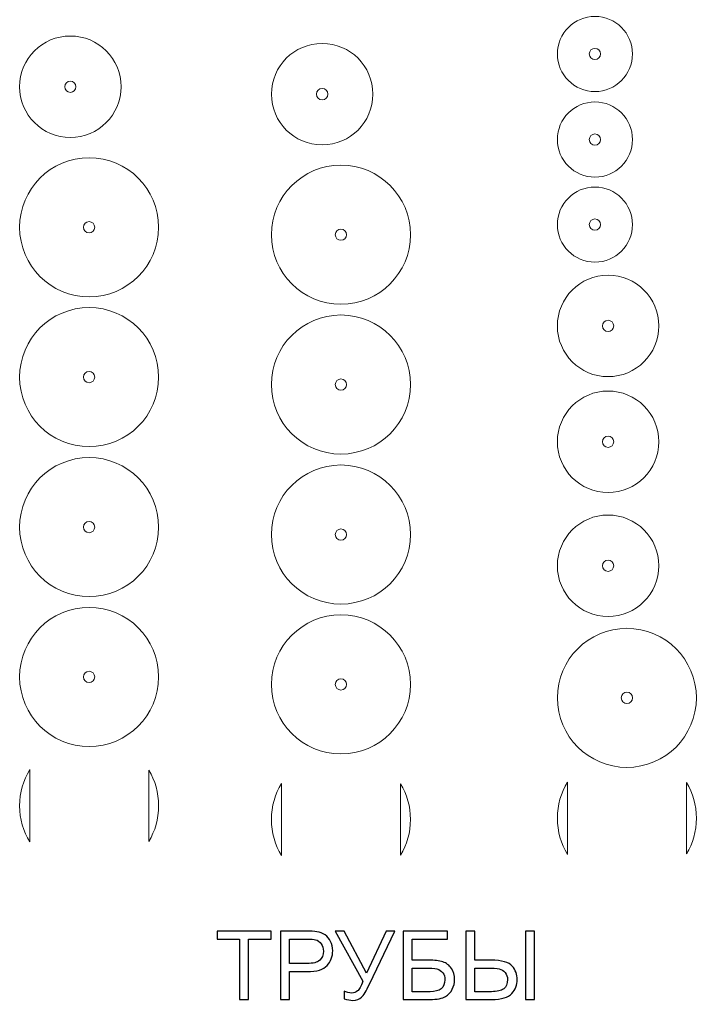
# Model space of a CAD drawing. Header units: centimetres. Extents: x -181 to 252, y -90 to 73.
# Drawn here: x 39.06 to 57.06, y 13.93 to 40.02 of the extents above; entities that cross this region are included whole.
import ezdxf

# ---------------------------------------------------------------- set-up
doc = ezdxf.new("R2010")
doc.units = ezdxf.units.CM
doc.header["$MEASUREMENT"] = 0
doc.layers.add('layer 1', color=7, linetype='Continuous')

msp = doc.modelspace()

# ---------------------------------------------------------------- linework, layer by layer
at = {"layer": 'layer 1', "color": 250, "lineweight": 20}
for centre, major_axis in [((54.36485, 39.10613), (0, 1)), ((40.40502, 38.23444), (0, 1.35)), ((47.10641, 38.03737), (0, 1.35)), ((54.36484, 39.10613), (0, 0.15)), ((40.40501, 38.23444), (0, 0.15)), ((47.1064, 38.03737), (0, 0.15)), ((54.36485, 36.82967), (0, 1)), ((54.36484, 36.82967), (0, 0.15)), ((40.90502, 34.49581), (0, 1.85)), ((47.60641, 34.29874), (0, 1.85)), ((54.36485, 34.56716), (0, 1)), ((54.36484, 34.56716), (0, 0.15)), ((40.90501, 34.49581), (0, 0.15)), ((47.6064, 34.29874), (0, 0.15)), ((54.71485, 31.87191), (0, 1.35)), ((40.90502, 30.50949), (0, 1.85)), ((47.60641, 30.31242), (0, 1.85)), ((54.71484, 31.87191), (0, 0.15)), ((40.90501, 30.50949), (0, 0.15)), ((47.6064, 30.31242), (0, 0.15)), ((54.71485, 28.78918), (0, 1.35)), ((54.71484, 28.78918), (0, 0.15)), ((40.90502, 26.519), (0, 1.85)), ((47.60641, 26.32193), (0, 1.85)), ((40.90501, 26.519), (0, 0.15)), ((54.71485, 25.49086), (0, 1.35)), ((47.6064, 26.32193), (0, 0.15)), ((54.71484, 25.49086), (0, 0.15)), ((40.90502, 22.53268), (0, 1.85)), ((47.60641, 22.33561), (0, 1.85)), ((55.21485, 21.97713), (0, 1.85)), ((40.90501, 22.53268), (0, 0.15)), ((47.6064, 22.33561), (0, 0.15)), ((55.21484, 21.97713), (0, 0.15))]:
    msp.add_ellipse(centre, major_axis=major_axis, ratio=1, dxfattribs=at)
at = {"layer": 'layer 1', "color": 250, "lineweight": 9}
for points in [[(39.32402, 18.14449), (39.32402, 18.14449), (39.32402, 20.06663), (39.32402, 20.06663), (39.32402, 20.06663), (39.15335, 19.78651), (39.05502, 19.4575), (39.05502, 19.10556), (39.05502, 19.10556), (39.05502, 18.75362), (39.15335, 18.42461), (39.32402, 18.14449)], [(42.49382, 20.05371), (42.49382, 20.05371), (42.49382, 18.15741), (42.49382, 18.15741), (42.49382, 18.15741), (42.65969, 18.4347), (42.75502, 18.75902), (42.75502, 19.10556), (42.75502, 19.10556), (42.75502, 19.4521), (42.65969, 19.77642), (42.49382, 20.05371)], [(46.02541, 17.78059), (46.02541, 17.78059), (46.02541, 19.70273), (46.02541, 19.70273), (46.02541, 19.70273), (45.85474, 19.42261), (45.75641, 19.0936), (45.75641, 18.74166), (45.75641, 18.74166), (45.75641, 18.38972), (45.85474, 18.06071), (46.02541, 17.78059)], [(49.19521, 19.68981), (49.19521, 19.68981), (49.19521, 17.79351), (49.19521, 17.79351), (49.19521, 17.79351), (49.36108, 18.0708), (49.45641, 18.39512), (49.45641, 18.74166), (49.45641, 18.74166), (49.45641, 19.0882), (49.36108, 19.41252), (49.19521, 19.68981)], [(53.63385, 17.81338), (53.63385, 17.81338), (53.63385, 19.73552), (53.63385, 19.73552), (53.63385, 19.73552), (53.46318, 19.4554), (53.36485, 19.12639), (53.36485, 18.77445), (53.36485, 18.77445), (53.36485, 18.42251), (53.46318, 18.0935), (53.63385, 17.81338)], [(56.80365, 19.7226), (56.80365, 19.7226), (56.80365, 17.8263), (56.80365, 17.8263), (56.80365, 17.8263), (56.96952, 18.10359), (57.06485, 18.42791), (57.06485, 18.77445), (57.06485, 18.77445), (57.06485, 19.12099), (56.96952, 19.44531), (56.80365, 19.7226)]]:
    msp.add_open_spline(points, degree=3, knots=[0, 0, 0, 0, 0.25, 0.25, 0.25, 0.25, 0.5, 0.5, 0.5, 0.5, 1, 1, 1, 1], dxfattribs=at)
at = {"layer": 'layer 1', "color": 250}
for points, knots in [([(44.90796, 13.95405), (44.90796, 13.95405), (44.90796, 15.55933), (44.90796, 15.55933), (44.90796, 15.55933), (44.90796, 15.55933), (44.30852, 15.55933), (44.30852, 15.55933), (44.30852, 15.55933), (44.30852, 15.55933), (44.30852, 15.77269), (44.30852, 15.77269), (44.30852, 15.77269), (44.30852, 15.77269), (45.7487, 15.77269), (45.7487, 15.77269), (45.7487, 15.77269), (45.7487, 15.77269), (45.7487, 15.55933), (45.7487, 15.55933), (45.7487, 15.55933), (45.7487, 15.55933), (45.14926, 15.55933), (45.14926, 15.55933), (45.14926, 15.55933), (45.14926, 15.55933), (45.14926, 13.95405), (45.14926, 13.95405), (45.14926, 13.95405), (45.14926, 13.95405), (44.90796, 13.95405), (44.90796, 13.95405)], [0, 0, 0, 0, 0.11111111, 0.11111111, 0.11111111, 0.11111111, 0.22222222, 0.22222222, 0.22222222, 0.22222222, 0.33333333, 0.33333333, 0.33333333, 0.33333333, 0.44444444, 0.44444444, 0.44444444, 0.44444444, 0.55555556, 0.55555556, 0.55555556, 0.55555556, 0.66666667, 0.66666667, 0.66666667, 0.66666667, 0.77777778, 0.77777778, 0.77777778, 0.77777778, 1, 1, 1, 1]), ([(45.9972, 13.95405), (45.9972, 13.95405), (45.9972, 15.77269), (45.9972, 15.77269), (45.9972, 15.77269), (45.9972, 15.77269), (46.68385, 15.77269), (46.68385, 15.77269), (46.68385, 15.77269), (46.8045, 15.77269), (46.89678, 15.76676), (46.96071, 15.75533), (46.96071, 15.75533), (47.05003, 15.74052), (47.12496, 15.71215), (47.1855, 15.67067), (47.1855, 15.67067), (47.24603, 15.62876), (47.29472, 15.57034), (47.33155, 15.49541), (47.33155, 15.49541), (47.36838, 15.42048), (47.38658, 15.33793), (47.38658, 15.24776), (47.38658, 15.24776), (47.38658, 15.09366), (47.33747, 14.96285), (47.23884, 14.85617), (47.23884, 14.85617), (47.14062, 14.74907), (46.9624, 14.69573), (46.70501, 14.69573), (46.70501, 14.69573), (46.70501, 14.69573), (46.2385, 14.69573), (46.2385, 14.69573), (46.2385, 14.69573), (46.2385, 14.69573), (46.2385, 13.95405), (46.2385, 13.95405), (46.2385, 13.95405), (46.2385, 13.95405), (45.9972, 13.95405), (45.9972, 13.95405)], [0, 0, 0, 0, 0.08333333, 0.08333333, 0.08333333, 0.08333333, 0.16666667, 0.16666667, 0.16666667, 0.16666667, 0.25, 0.25, 0.25, 0.25, 0.33333333, 0.33333333, 0.33333333, 0.33333333, 0.41666667, 0.41666667, 0.41666667, 0.41666667, 0.5, 0.5, 0.5, 0.5, 0.58333333, 0.58333333, 0.58333333, 0.58333333, 0.66666667, 0.66666667, 0.66666667, 0.66666667, 0.75, 0.75, 0.75, 0.75, 0.83333333, 0.83333333, 0.83333333, 0.83333333, 1, 1, 1, 1]), ([(47.45135, 15.77269), (47.45135, 15.77269), (47.6935, 15.77269), (47.6935, 15.77269), (47.6935, 15.77269), (47.6935, 15.77269), (48.28913, 14.65467), (48.28913, 14.65467), (48.28913, 14.65467), (48.28913, 14.65467), (48.80686, 15.77269), (48.80686, 15.77269), (48.80686, 15.77269), (48.80686, 15.77269), (49.04393, 15.77269), (49.04393, 15.77269), (49.04393, 15.77269), (49.04393, 15.77269), (48.36279, 14.35791), (48.36279, 14.35791), (48.36279, 14.35791), (48.2777, 14.18096), (48.20785, 14.06496), (48.15324, 14.01035), (48.15324, 14.01035), (48.09863, 13.95574), (48.02073, 13.92865), (47.91913, 13.92865), (47.91913, 13.92865), (47.85733, 13.92865), (47.78155, 13.94304), (47.69138, 13.97183), (47.69138, 13.97183), (47.69138, 13.97183), (47.69138, 14.17757), (47.69138, 14.17757), (47.69138, 14.17757), (47.75573, 14.14032), (47.82388, 14.12169), (47.89585, 14.12169), (47.89585, 14.12169), (47.95427, 14.12169), (48.00465, 14.14074), (48.0474, 14.17842), (48.0474, 14.17842), (48.08974, 14.21609), (48.13673, 14.30203), (48.18795, 14.43623), (48.18795, 14.43623), (48.18795, 14.43623), (47.45135, 15.77269), (47.45135, 15.77269)], [0, 0, 0, 0, 0.07142857, 0.07142857, 0.07142857, 0.07142857, 0.14285714, 0.14285714, 0.14285714, 0.14285714, 0.21428571, 0.21428571, 0.21428571, 0.21428571, 0.28571429, 0.28571429, 0.28571429, 0.28571429, 0.35714286, 0.35714286, 0.35714286, 0.35714286, 0.42857143, 0.42857143, 0.42857143, 0.42857143, 0.5, 0.5, 0.5, 0.5, 0.57142857, 0.57142857, 0.57142857, 0.57142857, 0.64285714, 0.64285714, 0.64285714, 0.64285714, 0.71428571, 0.71428571, 0.71428571, 0.71428571, 0.78571429, 0.78571429, 0.78571429, 0.78571429, 0.85714286, 0.85714286, 0.85714286, 0.85714286, 1, 1, 1, 1]), ([(49.25941, 15.77269), (49.25941, 15.77269), (50.44051, 15.77269), (50.44051, 15.77269), (50.44051, 15.77269), (50.44051, 15.77269), (50.44051, 15.55933), (50.44051, 15.55933), (50.44051, 15.55933), (50.44051, 15.55933), (49.50071, 15.55933), (49.50071, 15.55933), (49.50071, 15.55933), (49.50071, 15.55933), (49.50071, 14.99799), (49.50071, 14.99799), (49.50071, 14.99799), (49.50071, 14.99799), (49.93505, 14.99799), (49.93505, 14.99799), (49.93505, 14.99799), (50.09549, 14.99799), (50.22292, 14.98275), (50.31774, 14.95185), (50.31774, 14.95185), (50.41257, 14.92137), (50.48835, 14.86379), (50.5455, 14.7787), (50.5455, 14.7787), (50.60265, 14.69404), (50.63101, 14.5954), (50.63101, 14.48279), (50.63101, 14.48279), (50.63101, 14.39093), (50.61069, 14.30499), (50.56963, 14.22541), (50.56963, 14.22541), (50.52856, 14.1454), (50.4676, 14.0802), (50.38632, 14.02983), (50.38632, 14.02983), (50.30547, 13.97945), (50.16704, 13.95405), (49.97188, 13.95405), (49.97188, 13.95405), (49.97188, 13.95405), (49.25941, 13.95405), (49.25941, 13.95405), (49.25941, 13.95405), (49.25941, 13.95405), (49.25941, 15.77269), (49.25941, 15.77269)], [0, 0, 0, 0, 0.07142857, 0.07142857, 0.07142857, 0.07142857, 0.14285714, 0.14285714, 0.14285714, 0.14285714, 0.21428571, 0.21428571, 0.21428571, 0.21428571, 0.28571429, 0.28571429, 0.28571429, 0.28571429, 0.35714286, 0.35714286, 0.35714286, 0.35714286, 0.42857143, 0.42857143, 0.42857143, 0.42857143, 0.5, 0.5, 0.5, 0.5, 0.57142857, 0.57142857, 0.57142857, 0.57142857, 0.64285714, 0.64285714, 0.64285714, 0.64285714, 0.71428571, 0.71428571, 0.71428571, 0.71428571, 0.78571429, 0.78571429, 0.78571429, 0.78571429, 0.85714286, 0.85714286, 0.85714286, 0.85714286, 1, 1, 1, 1]), ([(50.92904, 15.77269), (50.92904, 15.77269), (51.17034, 15.77269), (51.17034, 15.77269), (51.17034, 15.77269), (51.17034, 15.77269), (51.17034, 14.99799), (51.17034, 14.99799), (51.17034, 14.99799), (51.17034, 14.99799), (51.60341, 14.99799), (51.60341, 14.99799), (51.60341, 14.99799), (51.88747, 14.99799), (52.07416, 14.9455), (52.1639, 14.84009), (52.1639, 14.84009), (52.25323, 14.7351), (52.2981, 14.61572), (52.2981, 14.48237), (52.2981, 14.48237), (52.2981, 14.3414), (52.25026, 14.21821), (52.15417, 14.11238), (52.15417, 14.11238), (52.05849, 14.00697), (51.88069, 13.95405), (51.62034, 13.95405), (51.62034, 13.95405), (51.62034, 13.95405), (50.92904, 13.95405), (50.92904, 13.95405), (50.92904, 13.95405), (50.92904, 13.95405), (50.92904, 15.77269), (50.92904, 15.77269)], [0, 0, 0, 0, 0.1, 0.1, 0.1, 0.1, 0.2, 0.2, 0.2, 0.2, 0.3, 0.3, 0.3, 0.3, 0.4, 0.4, 0.4, 0.4, 0.5, 0.5, 0.5, 0.5, 0.6, 0.6, 0.6, 0.6, 0.7, 0.7, 0.7, 0.7, 0.8, 0.8, 0.8, 0.8, 1, 1, 1, 1]), ([(52.51654, 15.77269), (52.51654, 15.77269), (52.75784, 15.77269), (52.75784, 15.77269), (52.75784, 15.77269), (52.75784, 15.77269), (52.75784, 13.95405), (52.75784, 13.95405), (52.75784, 13.95405), (52.75784, 13.95405), (52.51654, 13.95405), (52.51654, 13.95405), (52.51654, 13.95405), (52.51654, 13.95405), (52.51654, 15.77269), (52.51654, 15.77269)], [0, 0, 0, 0, 0.2, 0.2, 0.2, 0.2, 0.4, 0.4, 0.4, 0.4, 0.6, 0.6, 0.6, 0.6, 1, 1, 1, 1]), ([(46.2385, 14.90909), (46.2385, 14.90909), (46.7084, 14.90909), (46.7084, 14.90909), (46.7084, 14.90909), (46.86419, 14.90909), (46.97425, 14.93788), (47.03987, 14.99587), (47.03987, 14.99587), (47.10506, 15.05387), (47.13766, 15.13515), (47.13766, 15.24056), (47.13766, 15.24056), (47.13766, 15.31634), (47.11861, 15.38153), (47.08009, 15.43572), (47.08009, 15.43572), (47.04156, 15.4899), (46.99076, 15.52589), (46.92811, 15.54324), (46.92811, 15.54324), (46.88747, 15.55383), (46.81254, 15.55933), (46.70374, 15.55933), (46.70374, 15.55933), (46.70374, 15.55933), (46.2385, 15.55933), (46.2385, 15.55933), (46.2385, 15.55933), (46.2385, 15.55933), (46.2385, 14.90909), (46.2385, 14.90909)], [0, 0, 0, 0, 0.11111111, 0.11111111, 0.11111111, 0.11111111, 0.22222222, 0.22222222, 0.22222222, 0.22222222, 0.33333333, 0.33333333, 0.33333333, 0.33333333, 0.44444444, 0.44444444, 0.44444444, 0.44444444, 0.55555556, 0.55555556, 0.55555556, 0.55555556, 0.66666667, 0.66666667, 0.66666667, 0.66666667, 0.77777778, 0.77777778, 0.77777778, 0.77777778, 1, 1, 1, 1]), ([(49.50071, 14.15979), (49.50071, 14.15979), (49.98204, 14.15979), (49.98204, 14.15979), (49.98204, 14.15979), (50.112, 14.15979), (50.20937, 14.18604), (50.27456, 14.23895), (50.27456, 14.23895), (50.33933, 14.29187), (50.37193, 14.37103), (50.37193, 14.47644), (50.37193, 14.47644), (50.37193, 14.5518), (50.3533, 14.61445), (50.31605, 14.66483), (50.31605, 14.66483), (50.2788, 14.7152), (50.22715, 14.74865), (50.16111, 14.76516), (50.16111, 14.76516), (50.09465, 14.78167), (49.98162, 14.78971), (49.82202, 14.78971), (49.82202, 14.78971), (49.82202, 14.78971), (49.50071, 14.78971), (49.50071, 14.78971), (49.50071, 14.78971), (49.50071, 14.78971), (49.50071, 14.15979), (49.50071, 14.15979)], [0, 0, 0, 0, 0.11111111, 0.11111111, 0.11111111, 0.11111111, 0.22222222, 0.22222222, 0.22222222, 0.22222222, 0.33333333, 0.33333333, 0.33333333, 0.33333333, 0.44444444, 0.44444444, 0.44444444, 0.44444444, 0.55555556, 0.55555556, 0.55555556, 0.55555556, 0.66666667, 0.66666667, 0.66666667, 0.66666667, 0.77777778, 0.77777778, 0.77777778, 0.77777778, 1, 1, 1, 1]), ([(51.17034, 14.15979), (51.17034, 14.15979), (51.60891, 14.15979), (51.60891, 14.15979), (51.60891, 14.15979), (51.75962, 14.15979), (51.86926, 14.18519), (51.937, 14.23599), (51.937, 14.23599), (52.00515, 14.28679), (52.03902, 14.36807), (52.03902, 14.47983), (52.03902, 14.47983), (52.03902, 14.55561), (52.01828, 14.61953), (51.97721, 14.67075), (51.97721, 14.67075), (51.93615, 14.72198), (51.88281, 14.75457), (51.81762, 14.76854), (51.81762, 14.76854), (51.75285, 14.78251), (51.64405, 14.78971), (51.49165, 14.78971), (51.49165, 14.78971), (51.49165, 14.78971), (51.17034, 14.78971), (51.17034, 14.78971), (51.17034, 14.78971), (51.17034, 14.78971), (51.17034, 14.15979), (51.17034, 14.15979)], [0, 0, 0, 0, 0.11111111, 0.11111111, 0.11111111, 0.11111111, 0.22222222, 0.22222222, 0.22222222, 0.22222222, 0.33333333, 0.33333333, 0.33333333, 0.33333333, 0.44444444, 0.44444444, 0.44444444, 0.44444444, 0.55555556, 0.55555556, 0.55555556, 0.55555556, 0.66666667, 0.66666667, 0.66666667, 0.66666667, 0.77777778, 0.77777778, 0.77777778, 0.77777778, 1, 1, 1, 1])]:
    msp.add_open_spline(points, degree=3, knots=knots, dxfattribs=at)

doc.saveas('drawing.dxf')
